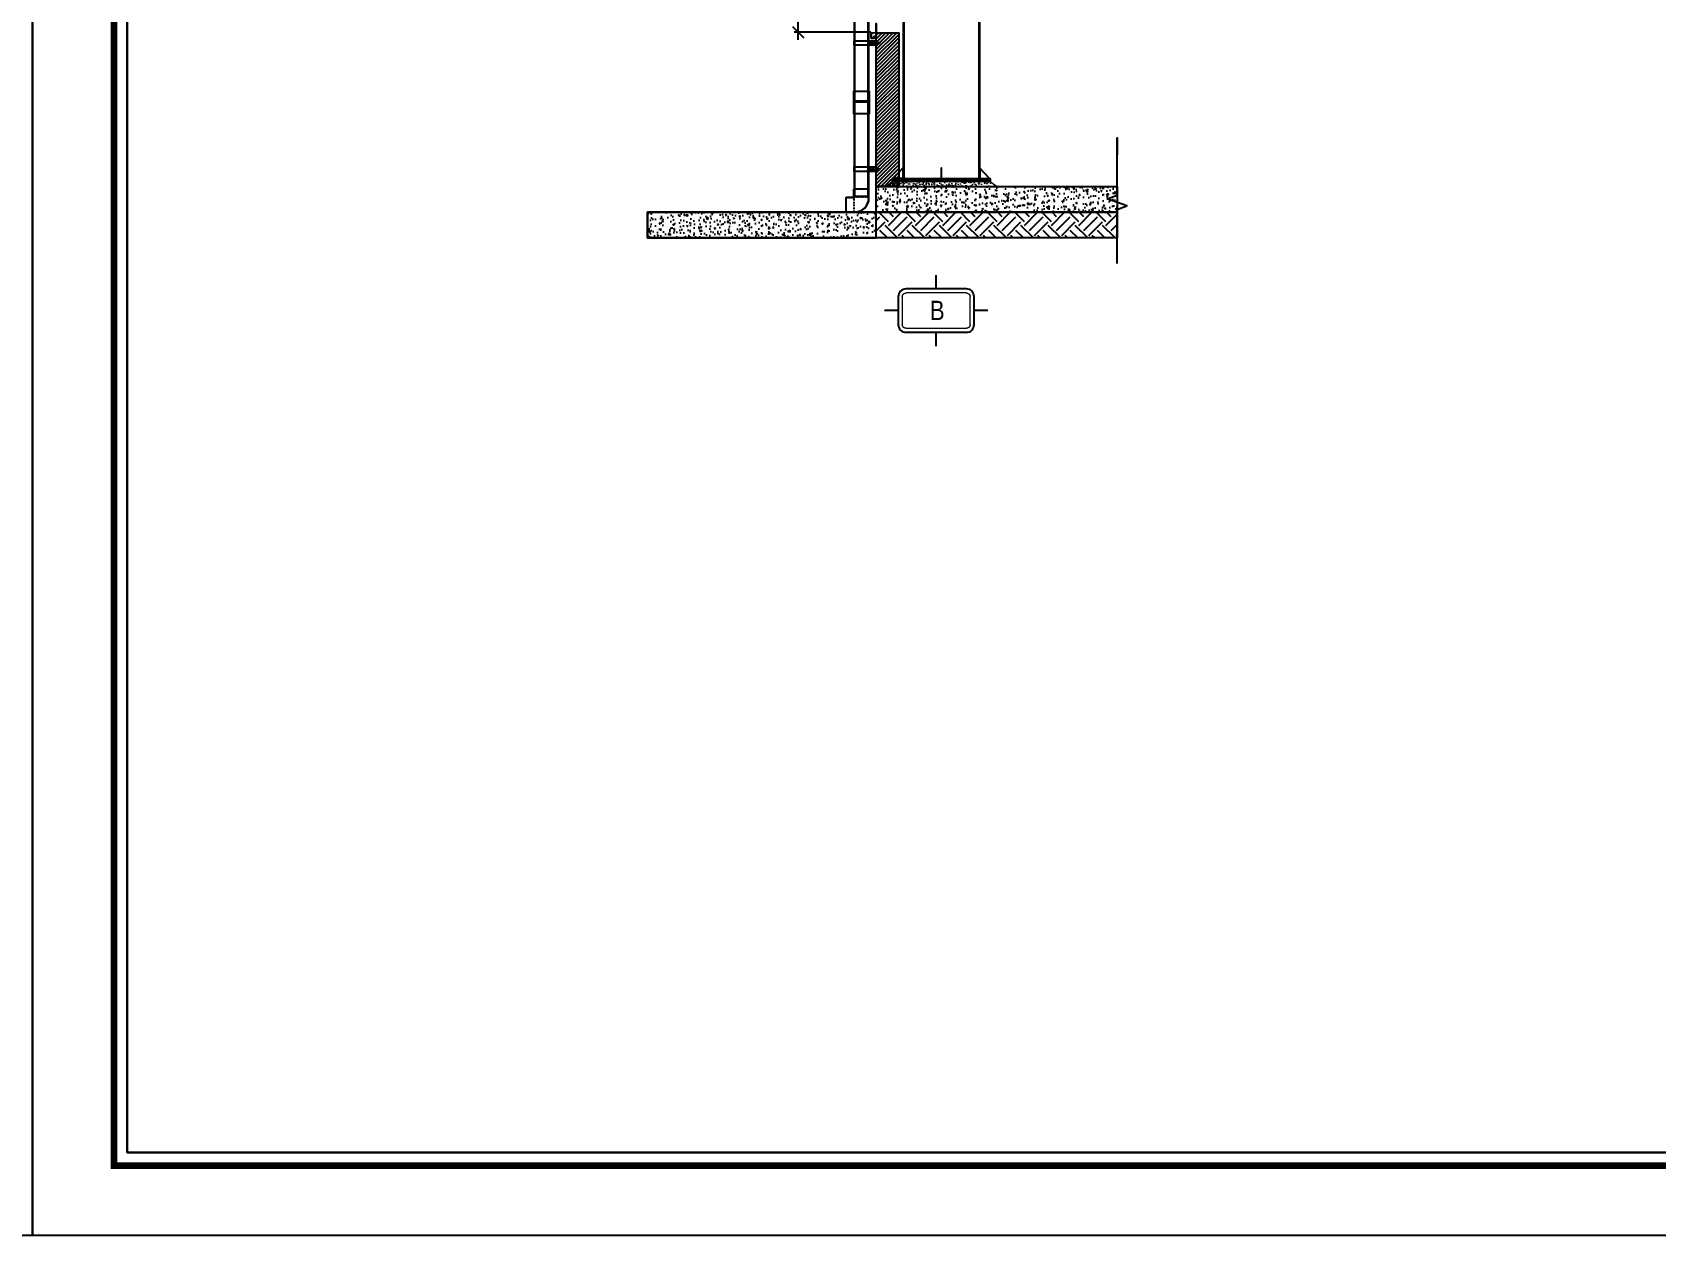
# Model space of a CAD drawing. Header units: inches. Extents: x 1359 to 46357, y -3807 to 191.
# Drawn here: x 23137.5 to 23348.6, y -1109.3 to -952.9 of the extents above; entities that cross this region are included whole.
import ezdxf
from ezdxf.enums import TextEntityAlignment as Align

# ---------------------------------------------------------------- set-up
doc = ezdxf.new("R2010")
doc.units = ezdxf.units.IN
doc.header["$MEASUREMENT"] = 0
for name, pattern in [('CENTER2', [28.575, 19.05, -3.175, 3.175, -3.175]), ('DASHED2', [9.525, 6.35, -3.175]), ('HIDDEN', [0.375, 0.25, -0.125])]:
    doc.linetypes.add(name, pattern=pattern)
for name, color, linetype in [('2', 2, 'Continuous'), ('3', 3, 'Continuous'), ('7', 7, 'Continuous'), ('CAUTAO', 7, 'Continuous'), ('DASHED', 8, 'DASHED2'), ('DIM', 8, 'Continuous'), ('DOWNPOUT', 52, 'Continuous'), ('flashing', 6, 'Continuous'), ('ROOFING', 4, 'Continuous')]:
    doc.layers.add(name, color=color, linetype=linetype)
for name, color, linetype, lineweight in [('251', 251, 'Continuous', 9), ('8', 8, 'CENTER2', 13), ('S-STEEL-BEAM', 3, 'Continuous', 0)]:
    doc.layers.add(name, color=color, linetype=linetype, lineweight=lineweight)
doc.styles.add('hx2', font='VHARIALN.TTF')
doc.styles.add('ST1', font='vntimeh.shx', dxfattribs={"width": 0.6})
doc.styles.add('ST4', font='VHARIALN.TTF')
doc.dimstyles.new('75', dxfattribs={"dimtxt": 3, "dimasz": 1.5, "dimexe": 0.5, "dimexo": 0.5, "dimgap": 1, "dimtad": 1, "dimdec": 0, "dimlfac": 75, "dimzin": 0, "dimdsep": 46, "dimtxsty": 'ST1', "dimblk": 'OBLIQUE', "dimcen": 1, "dimdle": 1, "dimclrd": 8, "dimclre": 8, "dimclrt": 3, "dimadec": 0, "dimazin": 0, "dimtfac": 1, "dimtdec": 0, "dimtix": 1, "dimtmove": 1, "dimatfit": 3, "dimfxl": 0, "dimtfill": 1, "dimtolj": 1, "dimtzin": 0, "dimlwd": -1, "dimlwe": -1, "dimarcsym": 1})
pattern_1 = [(50, (5713.3034, 2490.8327), (1.79315046, -0.15688034), [0.1875, -2.0625]), (355, (5713.3034, 2490.8327), (-0.34687833, 1.88048033), [0.15, -1.65]), (100.4514, (5713.4528, 2490.8196), (1.44627345, 1.72359886), [0.15935047, -1.75285528]), (46.1842, (5713.3034, 2491.3327), (2.66810262, -0.41379754), [0.28125, -3.09375]), (96.6356, (5713.5257, 2491.2982), (2.33665676, 2.43529468), [0.2390257, -2.6292825]), (351.1842, (5713.3034, 2491.3327), (2.33665486, 2.4352965), [0.225, -2.475]), (21, (5713.5534, 2491.2077), (1.49226763, -1.00654723), [0.1875, -2.0625]), (326, (5713.5534, 2491.2077), (0.60828833, 1.81287511), [0.15, -1.65]), (71.4514, (5713.6778, 2491.1238), (2.10055657, 0.80632624), [0.15935047, -1.75285528]), (37.5, (5713.3034, 2490.8327), (0.030399638, 0.832234635), [0, -1.63, 0, -1.675, 0, -1.65625]), (7.5, (5713.3034, 2490.8327), (0.657673844, 0.98602928), [0, -0.955, 0, -1.5925, 0, -0.63125]), (327.5, (5712.7459, 2490.8327), (1.33455609, -0.05638718), [0, -0.625, 0, -1.95, 0, -2.5875]), (317.5, (5712.4959, 2490.8327), (1.45796542, 0.250262456), [0, -0.8125, 0, -1.295, 0, -1.8375])]

# ---------------------------------------------------------------- blocks, each defined once
blk = doc.blocks.new('A2SBCVN-D')
at = {"layer": '2', "color": 157, "linetype": 'Continuous'}
blk.add_lwpolyline([(0, 420), (594, 420), (594, 0), (0, 0)], close=True, dxfattribs=at)
at = {"layer": '2', "color": 167, "linetype": 'Continuous', "const_width": 0.871}
blk.add_lwpolyline([(10.59, 9.07), (583.41, 9.07), (583.41, 410.93), (10.59, 410.93)], close=True, dxfattribs=at)
at = {"layer": '2', "color": 147, "linetype": 'Continuous'}
blk.add_lwpolyline([(12.33, 10.81), (581.67, 10.81), (581.67, 409.19), (12.33, 409.19)], close=True, dxfattribs=at)
at = {"layer": '3', "ltscale": 0.5, "style": 'ST4'}
for tag, p in [('TENBANVE', (551.34, 319.39)), ('STT', (569.26, 24.56))]:
    blk.add_attdef(tag, text='', height=3, dxfattribs=at).set_placement(p, align=Align.MIDDLE_CENTER)
blk = doc.blocks.new('*A112')
at = {"layer": 'S-STEEL-BEAM', "color": 2, "linetype": 'Continuous', "lineweight": 0}
for p, q in [((169.39, 194.62), (169.39, 194.79)), ((169.39, 194.79), (177.31, 194.79)), ((169.39, 194.62), (177.31, 194.62)), ((177.31, 194.62), (177.31, 194.79))]:
    blk.add_line(p, q, dxfattribs=at)
blk = doc.blocks.new('TENTRUC')
at = {"layer": '7'}
for p, q in [((0, 8.27), (0, 10.26)), ((-7.48, 5.13), (-5.48, 5.13)), ((5.48, 5.13), (7.48, 5.13)), ((0, 0), (0, 2))]:
    blk.add_line(p, q, dxfattribs=at)
blk.add_lwpolyline([(-4.36, 8.27), (4.36, 8.27, -0.414214), (5.48, 7.14), (5.48, 3.12, -0.414214), (4.36, 2), (-4.36, 2, -0.414214), (-5.48, 3.12), (-5.48, 7.14, -0.414214)], format="xyb", close=True, dxfattribs=at)
at = {"layer": '8', "ltscale": 15}
blk.add_lwpolyline([(-4.36, 7.68), (4.36, 7.68, -0.414214), (4.9, 7.14), (4.9, 3.12, -0.414214), (4.36, 2.58), (-4.36, 2.58, -0.414214), (-4.9, 3.12), (-4.9, 7.14, -0.414214)], format="xyb", close=True, dxfattribs=at)
at = {"style": 'hx2'}
blk.add_attdef('TR', text='', height=3, dxfattribs=at).set_placement((-0.22, 3.54), align=Align.CENTER)
blk = doc.blocks.new('_Oblique')
at = {"color": 0, "linetype": 'ByBlock', "lineweight": -2}
blk.add_line((-0.5, -0.5), (0.5, 0.5), dxfattribs=at)
blk = doc.blocks.new('*D312')
at = {"layer": 'Defpoints', "color": 0, "transparency": 16777216}
for p in [(23237.08, -810.51), (23247.03, -810.51), (23247.03, -952.91)]:
    blk.add_point(p, dxfattribs=at)
at = {"layer": 'flashing', "color": 8, "linetype": 'Continuous', "transparency": 16777216}
for p, q in [((23246.53, -810.51), (23236.58, -810.51)), ((23237.08, -953.91), (23237.08, -809.51)), ((23246.53, -952.91), (23236.58, -952.91))]:
    blk.add_line(p, q, dxfattribs=at)
at = {"layer": 'flashing', "color": 8, "transparency": 16777216, "xscale": 1.5, "yscale": 1.5, "zscale": 1.5}
for p, rotation in [((23237.08, -810.51), 90), ((23237.08, -952.91), 270)]:
    blk.add_blockref('_Oblique', p, dxfattribs=dict(at, rotation=rotation))
at = {"layer": 'flashing', "color": 3, "transparency": 16777216, "insert": (23234.58, -881.71), "char_height": 3, "attachment_point": 5, "rotation": 90, "style": 'ST1', "bg_fill": 3, "box_fill_scale": 1.25, "bg_fill_color": 256, "bg_fill_true_color": 13158600, "bg_fill_transparency": 0}
blk.add_mtext('\\A1;10680', dxfattribs=at)
blk = doc.blocks.new('D90-90')
at = {"layer": 'ROOFING', "color": 254}
for p, q in [((-296910, -76158), (-296964, -76158)), ((-296910, -76158), (-296910, -76257)), ((-297059, -76253), (-297059, -76308)), ((-296910, -76257), (-296961, -76257)), ((-296961, -76257), (-296961, -76308)), ((-297059, -76308), (-296961, -76308))]:
    blk.add_line(p, q, dxfattribs=at)
at = {"layer": 'ROOFING', "color": 254, "linetype": 'HIDDEN'}
for p, q in [((-296910, -76161), (-296964, -76161)), ((-296960, -76255), (-296960, -76161)), ((-297057, -76253), (-297057, -76308)), ((-296963, -76258), (-297057, -76258)), ((-296910, -76255), (-296963, -76255)), ((-296963, -76255), (-296963, -76308))]:
    blk.add_line(p, q, dxfattribs=at)
at = {"layer": 'ROOFING', "color": 254}
blk.add_arc((-296964, -76253), 95, 90, 180, dxfattribs=at)
at = {"layer": 'ROOFING', "color": 254, "linetype": 'HIDDEN'}
blk.add_arc((-296964, -76253), 92.8, 90, 180, dxfattribs=at)
blk = doc.blocks.new('A$Cb70e0635')
at = {"layer": '7'}
h = blk.add_hatch(dxfattribs=at)
h.set_pattern_fill('ANSI31', color=252, scale=4.363636, angle=270, style=0)
h.set_pattern_definition([(315, (273844.77137, -332343.17117), (0.3856946079, 0.3856946079), [])])
h.paths.add_polyline_path([(21, 8), (21, 6), (31, 6), (31, 8)])
h.paths.add_polyline_path([(31, 4), (31, 6), (21, 6), (21, 4)])
h.paths.add_polyline_path([(7, 6), (7, 4), (16, 4), (16, 6)])
h.paths.add_polyline_path([(7, 8), (7, 6), (16, 6), (16, 8)])
for p, q in [((7, 8), (16, 8)), ((7, 8), (7, 3)), ((7, 4), (16, 4)), ((16, 2), (16, 9)), ((20, 11), (17, 11)), ((20, 8), (17, 8)), ((20, 3), (17, 3)), ((20, 1), (17, 1)), ((20, 2), (20, 9)), ((20, 2), (20, 9)), ((20, 2), (20, 9)), ((21, 8), (31, 8)), ((21, 4), (31, 4)), ((31, 8), (31, 3))]:
    blk.add_line(p, q, dxfattribs=at)
at = {"layer": '7', "color": 5}
blk.add_line((21, 6), (23, 6), dxfattribs=at)
at = {"layer": '7'}
for points in [[(16, 8), (7, 8), (7, 8), (7, 4), (7, 3), (16, 3)], [(20, 3), (39, 3), (39, 8), (21, 8)], [(39, 4), (50, 3), (50, 8), (39, 7)], [(50, 4), (62, 3), (62, 8), (50, 7)]]:
    blk.add_lwpolyline(points, dxfattribs=at)
blk.add_lwpolyline([(20, 11), (21, 11), (21, 0), (20, 0)], close=True, dxfattribs=at)
for centre, radius, start, end in [((18, 9), 1.7, 126.383, 233.617), ((21, 6), 4.03, 145.9279, 214.0721), ((18, 2), 1.7, 126.383, 233.617), ((19, 9), 1.7, 306.383, 53.617), ((16, 6), 4.03, 325.9279, 34.0721), ((19, 2), 1.7, 306.383, 53.617)]:
    blk.add_arc(centre, radius, start, end, dxfattribs=at)
at = {"layer": 'DIM', "color": 1, "linetype": 'CENTER2', "ltscale": 0.08}
blk.add_line((0, 6), (69, 6), dxfattribs=at)

msp = doc.modelspace()

# ---------------------------------------------------------------- hatches: boundary and pattern name
at = {"layer": '8', "ltscale": 5}
h = msp.add_hatch(dxfattribs=at)
h.set_pattern_fill('AR-CONC', color=256, scale=0.133333)
h.set_pattern_definition([(50, (28289.4305, -7052.3125), (0.95634691, -0.08366951), [0.1, -1.1]), (355, (28289.4305, -7052.3125), (-0.18500178, 1.00292284), [0.08, -0.88]), (100.451444, (28289.5102, -7052.31945), (0.77134513, 0.91925332), [0.08498692, -0.93485615]), (46.1842, (28289.4305, -7052.0458), (1.42298844, -0.22069237), [0.15, -1.65]), (96.635635, (28289.5491, -7052.0642), (1.24621593, 1.2988248), [0.12748046, -1.402285]), (351.184164, (28289.4305, -7052.0458), (1.24621593, 1.2988248), [0.12, -1.32]), (21, (28289.5638, -7052.1125), (0.79587607, -0.53682519), [0.1, -1.1]), (326, (28289.5638, -7052.1125), (0.32442044, 0.96686673), [0.08, -0.88]), (71.451445, (28289.6302, -7052.1572), (1.1202965, 0.43004154), [0.08498692, -0.93485615]), (37.5, (28289.4305, -7052.31247), (0.01621314, 0.443858472), [0, -0.869333333, 0, -0.893333333, 0, -0.883333333]), (7.5, (28289.4305, -7052.31247), (0.350759383, 0.525882283), [0, -0.509333333, 0, -0.849333333, 0, -0.336666667]), (327.5, (28289.13317, -7052.31247), (0.711763248, -0.030073162), [0, -0.333333333, 0, -1.04, 0, -1.38]), (317.5, (28288.99983, -7052.3125), (0.77758156, 0.13347331), [0, -0.433333333, 0, -0.690666667, 0, -0.98])])
h.paths.add_polyline_path([(23248.4428, -972.9836), (23249.375, -972.3169), (23262.0406, -972.3169), (23262.9729, -972.9836)])
at = {"layer": 'flashing'}
h = msp.add_hatch(dxfattribs=at)
h.set_pattern_fill('ANSI31', color=8, scale=2.666667)
h.set_pattern_definition([(45, (14504.55133, -259.8751), (-0.23570226, 0.23570226), [])])
h.paths.add_polyline_path([(23247.2417, -952.9787), (23250.175, -952.9787), (23250.175, -972.9836), (23247.2417, -972.9836)])
h = msp.add_hatch(dxfattribs=at)
h.set_pattern_fill('AR-CONC', color=8, scale=0.25, style=0)
h.set_pattern_definition(pattern_1)
h.paths.add_polyline_path([(23247.2417, -972.9836), (23278.5621, -972.9836), (23278.5621, -976.3169), (23247.2417, -976.3169)])
h = msp.add_hatch(dxfattribs=at)
h.set_pattern_fill('AR-CONC', color=8, scale=0.25, style=0)
h.set_pattern_definition(pattern_1)
h.paths.add_polyline_path([(23217.4801, -979.6502), (23247.2417, -979.6502), (23247.2417, -976.3169), (23217.4801, -976.3169)])
h = msp.add_hatch(dxfattribs=at)
h.set_pattern_fill('EARTH', color=8, scale=10, angle=45, style=0)
h.set_pattern_definition([(45, (67.657, 0), (2e-16, 3.5355339), [2.5, -2.5]), (45, (66.9941, 0.663), (2e-16, 3.5355339), [2.5, -2.5]), (45, (66.3312, 1.3258), (2e-16, 3.5355339), [2.5, -2.5]), (135, (66.3312, 1.7678), (-3.5355339, 4e-16), [2.5, -2.5]), (135, (66.9941, 2.4307), (-3.5355339, 4e-16), [2.5, -2.5]), (135, (67.657, 3.0936), (-3.5355339, 4e-16), [2.5, -2.5])])
h.paths.add_polyline_path([(23247.2417, -976.3169), (23278.5621, -976.3169), (23278.5621, -979.6502), (23247.2417, -979.6502)])

# ---------------------------------------------------------------- linework, layer by layer
at = {"color": 240, "true_color": 0xfc0324}
for p, q in [((23246.6424, -970.7276), (23246.4137, -970.7276)), ((23246.528, -970.6132), (23246.528, -970.8419))]:
    msp.add_line(p, q, dxfattribs=at)
at = {"color": 74, "linetype": 'Continuous'}
msp.add_lwpolyline([(23278.5621, -982.997), (23278.5621, -975.9564), (23279.85, -975.4877), (23277.2742, -974.5502), (23278.5621, -974.0814), (23278.5621, -966.645), (23278.5621, -968.8291)], dxfattribs=at)
at = {"color": 240, "true_color": 0xfc0324}
for points in [[(23244.3872, -971.0262), (23244.3872, -970.4289), (23247.2283, -970.4289), (23247.2283, -971.0262)], [(23246.2585, -970.4289), (23246.7976, -970.4289), (23246.7976, -971.0262), (23246.2585, -971.0262)]]:
    msp.add_lwpolyline(points, close=True, dxfattribs=at)
at = {"color": 8}
msp.add_lwpolyline([(23247.2417, -976.3169), (23278.5621, -976.3169), (23278.5621, -979.6502), (23247.2417, -979.6502)], close=True, dxfattribs=at)
at = {"color": 240, "true_color": 0xfc0324}
msp.add_circle((23246.528, -970.7276), 0.0896, dxfattribs=at)
at = {"layer": '2', "elevation": 0}
for points in [[(23250.7084, -971.9169), (23249.455, -971.9169), (23250.7084, -970.5836), (23250.7084, -970.5836), (23250.7084, -971.9169)], [(23260.7073, -971.9169), (23261.9606, -971.9169), (23260.7073, -970.5836), (23260.7073, -970.5836), (23260.7073, -971.9169)]]:
    msp.add_lwpolyline(points, dxfattribs=at)
for points in [[(23255.7494, -971.9169), (23255.7494, -970.5836), (23255.6694, -970.5836), (23255.6694, -971.9169), (23255.7494, -971.9169)], [(23249.375, -972.3169), (23249.375, -971.9169), (23262.0406, -971.9169), (23262.0406, -972.3169)]]:
    msp.add_lwpolyline(points, close=True, dxfattribs=at)
at = {"layer": '251', "elevation": 0}
msp.add_lwpolyline([(23248.4428, -972.9836), (23249.375, -972.3169), (23262.0406, -972.3169), (23262.9729, -972.9836)], close=True, dxfattribs=at)
at = {"layer": '8', "linetype": 'Continuous'}
msp.add_line((23255.7094, -971.9169, 0), (23255.7094, -970.5569, 0), dxfattribs=at)
at = {"layer": 'CAUTAO', "color": 8}
msp.add_lwpolyline([(23149.8231, -700.1506), (23658.5121, -700.1506), (23658.5121, -1098.5305), (23149.8231, -1098.5305)], close=True, dxfattribs=at)
at = {"layer": 'DOWNPOUT', "color": 30, "true_color": 0xe87217}
msp.add_lwpolyline([(23246.3369, -960.5538), (23246.3369, -963.5143), (23244.3207, -963.5143), (23244.3207, -960.5538)], close=True, dxfattribs=at)
for points in [[(23244.3872, -960.5538), (23244.3837, -960.5641), (23244.3837, -963.5143)], [(23246.2704, -960.5538), (23246.2738, -960.5641), (23246.2738, -963.5143)]]:
    msp.add_lwpolyline(points, dxfattribs=at)
at = {"layer": 'DOWNPOUT', "color": 1, "true_color": 0xfa051e}
msp.add_lwpolyline([(23244.3872, -962.017), (23244.3872, -974.2327), (23246.2585, -974.2327), (23246.2585, -962.017)], close=True, dxfattribs=at)
for points in [[(23244.4493, -974.2327), (23244.4493, -962.017)], [(23246.1963, -974.2327), (23246.1963, -962.017)]]:
    msp.add_lwpolyline(points, dxfattribs=at)
at = {"layer": 'flashing'}
msp.add_lwpolyline([(23247.2417, -952.9787), (23246.5815, -953.0397), (23246.5815, -953.674), (23246.9548, -953.674), (23246.9548, -953.4184), (23246.9682, -953.4184), (23246.9682, -953.6873), (23246.5682, -953.6873), (23246.5682, -953.0273), (23247.2282, -952.9664), (23247.2282, -951.7755), (23247.2415, -951.7755), (23247.2417, -952.9787)], dxfattribs=at)
at = {"layer": 'flashing', "color": 8}
for points in [[(23247.2417, -952.9787), (23250.175, -952.9787), (23250.175, -972.9836), (23247.2417, -972.9836)], [(23247.2417, -972.9836), (23278.5621, -972.9836), (23278.5621, -976.3169), (23247.2417, -976.3169)], [(23217.4801, -976.3169), (23278.5621, -976.3169), (23278.5621, -979.6502), (23217.4801, -979.6502)], [(23217.4801, -979.6502), (23247.2417, -979.6502), (23247.2417, -976.3169), (23217.4801, -976.3169)], [(23278.5621, -979.6502), (23278.5621, -979.6502), (23278.5621, -976.3169), (23278.5621, -976.3169)]]:
    msp.add_lwpolyline(points, close=True, dxfattribs=at)
at = {"layer": 'S-STEEL-BEAM', "color": 2, "linetype": 'Continuous', "lineweight": 0}
for p, q in [((23250.7084, -847.8102), (23250.7084, -971.9169)), ((23250.895, -847.8102), (23250.895, -971.9169)), ((23260.5217, -847.8102), (23260.5217, -971.9169)), ((23260.7084, -847.8102), (23260.7084, -971.9169)), ((23250.735, -972.0502), (23250.5484, -972.0502))]:
    msp.add_line(p, q, dxfattribs=at)

# ---------------------------------------------------------------- block references
at = {"color": 9, "xscale": 0.01199999999334977, "yscale": 0.01200000000244472, "zscale": 0.012}
msp.add_blockref('A$Cb70e0635', (23246.9804, -970.7953), dxfattribs=at)
at = {"lineweight": 0, "xscale": 1.599999999998545, "yscale": 1.600000000000364, "zscale": 1.6}
msp.add_blockref('*A112', (22978.3436, -1283.707), dxfattribs=at)
at = {"layer": '2'}
for p in [(22543.492, -1109.3405), (23137.492, -1109.3405)]:
    msp.add_blockref('A2SBCVN-D', p, dxfattribs=at)
at = {"layer": 'DASHED', "linetype": 'ByBlock', "xscale": 0.01995468742279627, "yscale": 0.01995468741142759, "zscale": 0.0199546874119991, "rotation": 180}
msp.add_blockref('D90-90', (17318.5759, -2496.0331), dxfattribs=at)
at = {"layer": 'DIM'}
ref = msp.add_blockref('TENTRUC', (23255.0417, -993.7224), dxfattribs=dict(at, xscale=-0.9000000000232831, yscale=0.8999999999941792, zscale=0.8999999999999999))
ref.add_attrib('TR', 'b', dxfattribs={"layer": '0', "color": 3, "height": 2.5, "style": 'hx2'}).set_placement((23255.1784, -990.3245), align=Align.CENTER)

# ---------------------------------------------------------------- next in the draw order: dimensions: what is measured, and where the dimension line sits
at = {"layer": 'flashing', "color": 1}
dim = msp.add_linear_dim(base=(23237.0844, -810.5104), p1=(23247.0282, -952.9064), p2=(23247.0282, -810.5104), angle=90, dimstyle='75', dxfattribs=at)
dim.commit()
dim.dimension.update_dxf_attribs({"geometry": '*D312', "text_midpoint": (23234.5844, -881.7084)})

# ---------------------------------------------------------------- next in the draw order: linework, layer by layer
at = {"color": 240, "true_color": 0xfc0324}
for p, q in [((23246.528, -954.1941), (23246.528, -954.4228)), ((23246.6424, -954.3084), (23246.4137, -954.3084))]:
    msp.add_line(p, q, dxfattribs=at)
for points in [[(23244.3872, -954.6071), (23244.3872, -954.0098), (23247.2283, -954.0098), (23247.2283, -954.6071)], [(23246.2585, -954.0098), (23246.7976, -954.0098), (23246.7976, -954.6071), (23246.2585, -954.6071)]]:
    msp.add_lwpolyline(points, close=True, dxfattribs=at)
msp.add_circle((23246.528, -954.3084), 0.0896, dxfattribs=at)
at = {"layer": 'DOWNPOUT', "color": 1, "true_color": 0xfa051e}
msp.add_lwpolyline([(23246.2585, -961.8424), (23246.2585, -909.9991), (23246.3167, -909.8259), (23246.3167, -908.5044), (23244.329, -908.5044), (23244.329, -909.8259), (23244.3872, -909.9991), (23244.3872, -961.8424)], close=True, dxfattribs=at)
for points in [[(23244.4493, -961.8424), (23244.4493, -909.9889), (23244.3911, -909.8157), (23244.3911, -908.5044)], [(23246.1963, -961.8424), (23246.1963, -909.9889), (23246.2546, -909.8157), (23246.2546, -908.5044)]]:
    msp.add_lwpolyline(points, dxfattribs=at)

# ---------------------------------------------------------------- next in the draw order: block references
at = {"color": 9, "xscale": 0.01199999999334977, "yscale": 0.01200000000244472, "zscale": 0.012}
msp.add_blockref('A$Cb70e0635', (23246.9804, -954.3761), dxfattribs=at)

doc.saveas('drawing.dxf')
